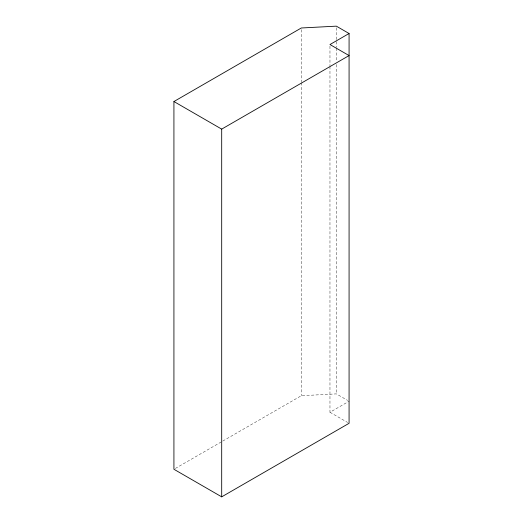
<?xml version="1.0" encoding="UTF-8"?>
<svg xmlns="http://www.w3.org/2000/svg" width="523" height="523" viewBox="0 0 523 523"><rect width="100%" height="100%" fill="white"/><g stroke="black" fill="none" stroke-linecap="round" stroke-linejoin="round"><path stroke-width="0.39" stroke-dasharray="2.62 1.96" d="M175.336 468.451L222.046 441.484M222.752 441.079L301.307 395.721L336.341 393.884L347.664 400.422M329.967 66.552L329.967 412.274L349.076 401.239M329.967 412.274L347.664 422.486M336.341 27.778L336.341 47.351M336.341 48.168L336.341 61.211M336.341 64.473L336.341 393.884M329.967 46.168L329.967 65.735M301.307 29.621L301.307 81.804M301.307 82.621L301.307 395.721"/><path stroke-width="0.78" d="M173.924 101.534L301.307 27.987L336.341 26.15L349.076 33.505L349.076 423.303L221.693 496.85L173.924 469.268L173.924 101.534L221.693 129.116L349.076 55.569L329.967 44.533L349.076 33.505M221.693 129.116L221.693 496.85"/></g></svg>
